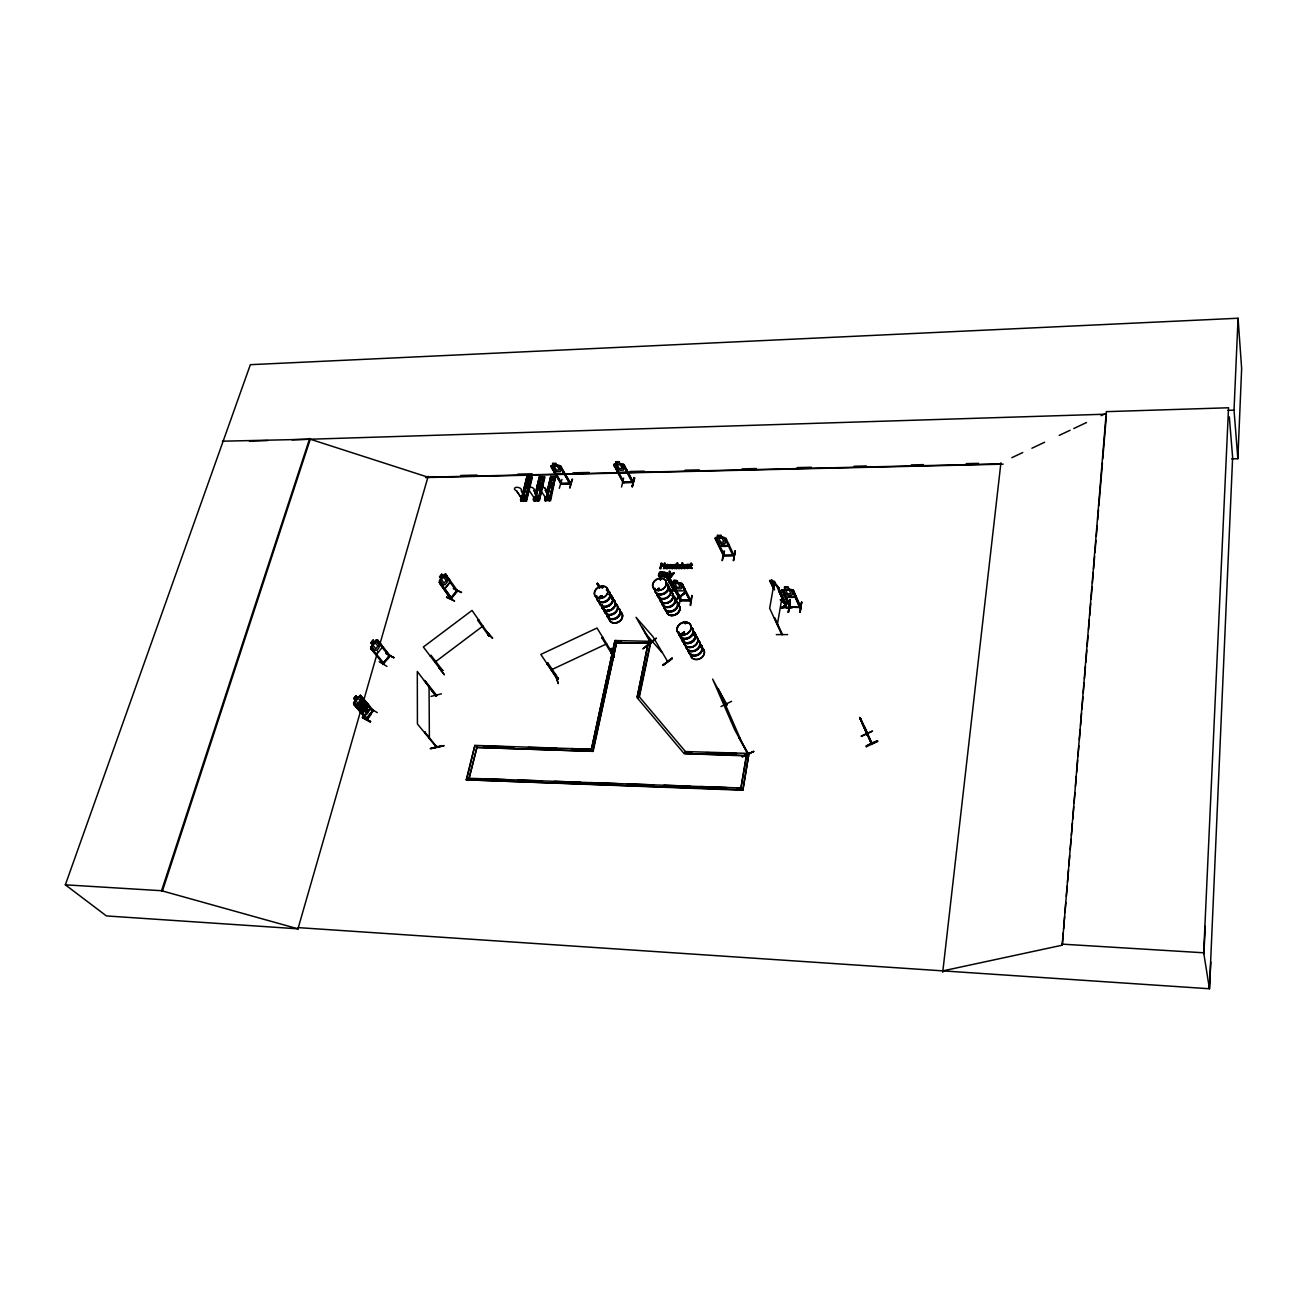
<?xml version="1.0" encoding="UTF-8"?>
<svg xmlns="http://www.w3.org/2000/svg" width="1307" height="1307" viewBox="0 0 1307 1307"><rect width="100%" height="100%" fill="white"/><g stroke="black" fill="none" stroke-linecap="round" stroke-linejoin="round"><path stroke-width="1.5" d="M771.571 580.128L778.041 586.647L780.508 593.492M618.832 472.235L616.643 470.357L618.766 472.399L626.641 472.219L626.625 470.014M626.641 472.219L626.739 470.03M1231.733 458.871L1237.86 458.724L1241.65 368.476L1238.056 318.238L250.356 364.686L65.35 884.823L106.406 915.929L298.094 928.836M1237.86 458.724L1234.02 410.153L1238.056 318.238M65.35 884.823L161.562 890.721L297.947 928.82L298.306 927.627L1209.449 988.762L1203.682 952.787L1228.531 407.768L1106.326 411.656L1062.248 945.19L942.87 970.872M678.023 566.209L678.905 564.885L681.11 564.967L677.941 565.278L679.673 567.99L677.696 567.63L679.82 567.222L677.957 566.16M1210.805 962.099L1209.449 988.762L1232.632 457.385L1229.332 416.884M1203.861 953.849L1205.315 926.385M668.481 564.853L666.08 565.996L668.481 566.323L666.995 564.902L665.394 567.222M682.156 633.356L682.499 634.287M682.336 633.225L683.888 633.438M685.701 623.439L684.639 623.292L685.701 623.651M685.75 623.178L684.835 622.982M526.084 498.196L525.561 497.346L526.59 498.392C519.582 496.807 524.76 499.944 522.473 497.771M658.826 588.248L659.12 589.408M657.797 588.624C661.75 586.778 657.535 592.447 657.813 588.738M661.277 579.23L660.166 579.753L661.162 578.985M660.672 579.769L660.672 578.887L660.264 579.72M657.535 589.359L658.058 589.539M534.922 498.571L535.641 498.441M535.984 497.787L535.151 498.817L536.001 497.755M546.391 498.31C547.862 495.043 545.918 500.973 547.241 497.346M547.061 498.964L546.555 498.163L547.029 499.013M600.763 597.315L600.763 596.335M600.027 597.822L600.926 596.613M602.315 586.81L602.2 587.84L602.968 586.941M602.641 586.941L602.2 587.84L603.001 587.464M599.407 596.809L599.374 597.675M1062.248 945.19L1063.277 932.986M1063.604 928.918L1064.633 916.697M1064.96 912.629L1065.809 902.467M1066.316 896.357L1067.166 886.179M1067.509 882.111L1068.522 869.907M1068.865 865.838L1069.714 855.66M1070.221 849.566L1071.07 839.388M1071.397 835.32L1072.426 823.116M1072.753 819.048L1073.782 806.844M1074.109 802.776L1074.958 792.597M1075.465 786.487L1076.314 776.325M1076.658 772.257L1077.671 760.037M1078.014 755.969L1078.863 745.807M1079.37 739.697L1080.219 729.518M1080.562 725.45L1081.575 713.246M1081.918 709.178L1082.931 696.974M1083.258 692.906L1084.107 682.728M1084.451 678.66L1085.464 666.456M1085.807 662.388L1086.82 650.183M1087.163 646.115L1088.012 635.937M1088.519 629.827L1089.368 619.665M1089.711 615.597L1090.724 603.377M1091.067 599.309L1092.08 587.104M1092.423 583.036L1093.256 572.858M1093.6 568.79L1094.612 556.586M1094.956 552.518L1095.969 540.314M1096.312 536.246L1097.161 526.067M1097.668 519.974L1098.517 509.795M1098.86 505.727L1102.422 463.005M1102.749 458.937L1106.31 416.198M688.528 565.653L687.923 567.875L686.24 567.385M551.864 485.714L550.231 486.956M549.643 486.024L550.084 487.037M676.274 590.829L674.102 588.803L676.225 590.895L684.623 590.797L684.786 588.902L681.846 583.526L678.023 582.677L676.944 580.651C669.919 578.38 677.369 584.213 671.978 582.693L671.226 583.428L680.506 600.91L691.093 600.828L681.976 583.379L671.978 582.693M684.623 590.797L684.819 588.803M538.304 486.269L538.745 487.266M361.827 698.755L356.746 705.502L357.497 708.198L364.914 715.256L370.093 708.427L369.358 705.682L360.356 695.226L353.756 702.414L353.609 703.983L367.038 719.438C370.763 716.497 373.312 709.358 372.577 710.207M525.643 486.531L526.329 487.625M361.516 713.05L368.1 704.277M358.624 709.668L358.706 708.051L365.208 700.862M358.722 709.587L358.87 708.116M747.751 753.927L747.196 752.473L748.307 753.665M725.826 703.542L726.578 705.11L712.625 679.117L734.583 729.486L747.963 754.074M726.594 704.032L726.529 705.028L726.496 703.934M669.69 568.529L669.658 566.862L672.272 566.127L670.05 564.591L672.746 565.032M942.723 972.261L1000.917 462.809M389.698 655.215L383.392 664.266L370.6 648.19L376.024 640.054M370.78 648.158L370.796 646.622M728.375 543.614L728.097 545.722C707.806 543.549 730.303 549.757 728.473 543.728M436.554 746.428L436.048 745.644M435.525 694.916L436.13 695.814M440.933 578.952L439.152 582.367M685.538 567.075L686.24 564.836A1.781 1.421 -27.2 0 1 687.302 564.346L688.119 564.33A1.764 1.405 -27.2 0 1 688.985 564.82L689.442 566.176M689.263 565.833L688.56 568.104A1.764 1.405 -27.2 0 1 687.498 568.594L685.374 567.124M665.982 566.486C673.595 565.964 662.012 567.385 667.975 567.646C670.475 567.467 665.786 570.26 665.345 567.597C664.332 565.31 668.269 562.892 669.184 565.702M689.965 567.646L689.884 564.395M658.581 575.064L659.741 572.548L662.682 572.025A2.287 1.813 -28.2 0 1 663.548 572.891M666.782 574.002L666.26 576.632L669.968 581.452M489.096 634.761L488.426 635.3M489.586 635.202L488.655 635.97L488.998 634.418M792.271 607.771L780.883 607.445L792.14 607.428M786.83 608.229L779.054 591.385L786.618 607.624M781.651 633.47L781.831 634.614L769.66 608.294L774.463 581.19L786.749 608.327M774.398 617.901L782.289 634.598L774.806 617.901M431.065 655.395L430.428 656.261L431.065 655.395L442.746 670.507L442.011 669.723L441.39 670.736M799.933 612.035L801.648 602.07L800.194 612.33M800.064 612.379L801.681 602.102M788.938 589.163L793.104 589.816L800.358 607.069M800.619 607.657L799.574 606.579M800.619 606.971L790.719 606.775M788.154 612.346L790.327 602.053L788.186 612.297M790.31 602.053L788.66 612.297M799.851 607.608L792.499 591.074L793.594 590.731L800.93 607.216L789.395 606.595M793.104 589.816L781.847 589.947L790.343 607.052M793.594 590.731L792.499 591.074M795.506 595.437L795.113 597.462L795.522 595.322M786.438 597.283L794.999 597.283L786.357 597.462L784.314 595.437M788.105 587.137L784.38 587.039L785.425 589.277L783.857 589.963L785.556 593.786L788.154 595.42L791.634 595.42L792.777 593.786L791.094 589.963L788.922 589.277L788.023 587.104L789.036 589.098M777.306 624.762L781.978 597.887M783.399 591.091L782.37 591.091L783.399 591.091L790.849 607.543M740.906 788.235L746.33 755.446L685.129 753.633L685.522 751.558L748.96 753.42L742.85 790.229L466.191 779.805L474.898 745.398L591.45 749.254L571.061 748.65M742.85 790.229L748.96 753.42M558.203 678.725L557.354 679.068L540.82 654.431L597.021 628.014L612.444 653.239C610.794 654.415 610.777 651.589 611.643 653.663L601.857 637.816L602.805 637.375L601.857 637.816M611.284 653.435L612.035 652.814M723.621 555.704C734.436 556.341 732.067 554.691 734.322 555.998L725.875 538.059L721.921 537.373L723.947 538.223L725.777 542.095L724.764 543.761L721.431 543.794L718.85 542.16L717.004 538.288L718.458 537.585L717.494 535.396M733.374 560.295L735.171 550.737L733.586 560.572M733.456 560.605L735.335 551.015M732.917 555.573L725.352 539.35L726.414 539.007L725.352 539.35M724.47 551.162L722.461 560.344M722.052 560.638L723.898 551.113M733.815 555.442L723.228 555.475M650.968 643.256L636.052 617.329L652.879 636.558L667.73 661.669L666.799 661.162M720.909 535.396L717.347 535.331L718.311 537.52L715.893 537.438L724.258 537.34M723.735 555.704L715.076 538.288L715.975 537.504M715.713 539.121L724.176 555.573M717.739 543.843L719.83 545.869M435.999 745.872L436.489 747.261L417.423 723.947L417.309 671.455L436.064 696.272L436.473 695.144L436.489 696.157L424.481 680.588L436.064 696.272L436.064 694.621M436.897 747.032L436.848 746.183L436.44 747.065M690.063 605.223L691.991 595.469L690.717 605.484M556.766 678.268L558.399 678.578L547.976 663.106L547.159 663.858L547.976 663.106M557.141 678.823L547.029 663.564M691.142 565.261L692.449 565.245L690.978 564.918L690.733 567.777L691.811 568.463L689.867 567.777M692.449 565.245L691.289 563.301L690.357 564.395M691.811 568.463L691.926 567.892M692.285 564.918L691.289 563.301M689.802 600.338L691.158 600.485L680.212 600.272M681.519 584.621L682.581 584.278L681.519 584.621L690.096 600.926L681.584 584.278M681.143 595.747L679.101 605.206M681.078 600.223L681.192 600.223M690.259 564.918L689.982 567.908L691.632 568.12M690.537 564.738L690.586 563.317M690.978 564.918L690.553 567.45L691.713 567.548M669.609 581.174L672.304 584.85L666.292 576.42L667.354 573.12M677.908 582.857L676.863 580.716L673.497 580.847L674.559 582.857L673.121 583.543L675.115 587.3L677.745 588.902L681.094 588.902L682.025 587.284L680.065 583.526L678.023 582.677M681.012 568.218L682.091 562.974C681.813 565.49 686.763 563.66 684.509 568.529C682.401 568.855 685.636 563.595 682.466 565.735L681.895 568.545L681.012 568.218L681.895 568.545M681.192 568.545L682.091 562.974M681.715 568.218L682.303 565.392L684.28 565.555M682.581 565.196L682.793 562.958M683.79 568.545L684.1 565.212M684.509 568.529L684.705 564.689M671.21 583.526L672.076 582.759M673.546 566.732L674.396 565.245A1.748 1.389 -27.6 0 1 675.392 564.755A2.026 1.617 -27.6 0 1 676.732 564.967L677.614 562.99L676.699 568.578C675.997 557.354 671.422 574.296 676.454 565.147M675.997 568.578L674.053 566.977M676.732 564.967L676.895 563.007M676.699 568.578L677.614 562.99M680.669 565.474C676.34 564.983 682.368 566.519 680.146 568.3A1.699 1.356 -27.5 0 1 679.248 568.627L677.516 568.349L677.483 567.303M668.661 568.382C669.674 566.356 666.701 569.574 666.015 567.287M669.07 566.797L669.004 565.359M670.132 565.572L670.05 564.591M668.171 576.959L669.788 571.355L668.874 576.959L664.789 572.188L672.027 584.801M668.874 576.959L669.788 571.355M672.827 565.081L672.468 568.594L669.707 568.284M671.945 567.679C671.716 563.562 668.04 569.607 671.945 567.679L671.994 566.29M672.092 565.784L669.772 566.274L669.331 568.006M672.468 568.594L672.566 564.689M663.515 568.643L665.312 563.627L664.397 563.301L664.168 565.604L661.293 565.866L660.198 568.659L661.081 563.317C663.417 563.301 660.264 567.81 661.832 563.317M664.168 565.604L664.397 563.301M637.228 696.925L648.223 642.75L637.228 696.925L639.352 696.974L651.017 641.329L614.96 640.544L590.993 751.28M664.266 568.643L665.149 563.301M666.929 573.969L665.149 574.149L664.56 576.975C659.741 572.254 670.311 570.604 667.158 576.959L666.684 573.512L664.462 572.858M663.842 576.975L664.642 573.201M636.934 696.468C642.766 695.602 634.14 700.323 639.058 696.5L650.723 640.855M664.56 576.975L664.969 573.822L667.174 573.169M660.198 568.659L661.081 563.317M660.95 568.659L661.293 565.866M592.823 750.888L616.61 642.472L593.133 751.345L476.434 747.441L593.133 751.345M591.859 747.343L614.535 642.456L650.608 643.256M441.439 693.837L431 696.386M634.385 477.856L632.261 486.825L634.156 477.561M632.294 486.743L634.81 477.856M631.885 482.103L632.686 482.005M632.392 482.185L631.902 481.58M632.163 486.514L634.107 477.561M623.602 478.101L621.56 487.005M623.978 482.283L631.951 481.793M624.109 482.708L615.319 465.602L614.323 465.945L615.319 465.602M623.439 465.717L624.436 465.374L623.439 465.717L632.229 482.577M616.806 464.001L615.581 461.73L618.963 461.649L620.024 463.854L623.815 464.41L633.225 482.512L623.194 482.724L613.686 464.769L616.692 463.838L615.499 464.737L617.558 468.641L620.106 470.259L623.243 470.193L624.043 468.478L622.001 464.573L619.959 463.92L618.865 461.812M549.593 500.173L550.067 496.889L550.688 497.934L545.722 498.081L545.656 500.777M554.871 476.63L548.924 500.679L554.805 476.532L555.655 476.761M550.704 476.467L546.783 493.458L550.704 476.467L555.638 476.303L549.61 500.663L555.279 476.777M545.493 497.019L545.15 500.516L550.639 500.614L555.638 476.303M545.689 498.473L549.348 498.343L545.444 490.239A3.611 1.928 13.8 0 0 543.728 487.331A3.611 1.928 13.8 0 0 539.023 487.478A3.611 1.928 13.8 0 0 540.739 490.386L546.032 498.424M544.937 500.81L545.771 497.117M545.558 500.777L550.917 478.738M545.15 500.532L552.322 476.875M547.208 498.441C550.361 501.104 544.725 500.63 545.101 497.019M534.024 500.499L534.106 497.232L534.024 500.499L538.19 500.385L538.272 497.101L539.301 498.147L534.351 498.294M537.634 500.875L543.598 476.908M540.804 489.864L538.157 500.859L544.316 476.565L539.236 500.81L544.954 476.973L539.399 476.712L535.478 493.082M541.686 486.188L543.451 478.868M538.549 500.859L544.464 476.875M534.661 498.637L529.302 490.615A3.611 1.928 14 0 1 527.571 487.707A3.611 1.928 14 0 1 532.259 487.576A3.611 1.928 14 0 1 533.991 490.484L537.945 498.555M540.543 477.006L534.579 500.989L533.142 499.666L533.73 497.232M535.2 494.798L539.399 476.712M535.739 495.01L539.644 477.055M540.951 477.153L534.481 500.973L540.526 479.114M535.249 500.957L540.412 479.13M530.773 479.293L525.463 501.087L530.887 479.277M526.803 477.48L520.872 501.251L526.786 477.006L531.671 476.843L525.888 501.087L524.793 501.104L530.642 477.333L531.916 477.153L526.117 500.94M526.509 501.055L532.325 477.267L526.786 477.006M560.589 483.459L570.898 483.492L560.507 466.958L569.934 483.966L561.455 468.609M572.009 479.228L569.803 488.115L572.515 479.277M372.528 711.449L360.242 697.023L360.846 696.223L360.52 697.17M521.885 501.235L520.431 499.911L521.036 497.477L521.934 498.31M526.525 501.038L525.349 499.764L525.479 500.614L521.33 500.744L521.411 497.461M522.947 495.288L527.391 477.48M523.29 495.271L527.146 479.424M521.787 501.202L528.338 477.447M527.799 479.408L522.457 501.202L527.897 479.391M523.143 498.67L524.156 500.663L523.029 498.457M525.055 500.973L530.119 479.31M524.924 501.104L530.838 477.071M372.413 711.318L366.074 718.85L367.136 718.147M366.548 719.422L373.198 710.567M516.559 490.877L521.967 498.882L516.559 490.877A3.611 1.911 14.2 0 1 514.795 487.968A3.611 1.911 14.2 0 1 519.451 487.838A3.611 1.911 14.2 0 1 521.215 490.729L525.251 498.784L521.575 498.931L522.653 500.695M559.331 488.328L561.896 479.473M561.7 483.443L560.899 483.067M561.798 483.606L569.607 483.312M556.929 465.488L555.834 463.25L552.518 463.43L553.858 465.57L552.6 466.305L554.805 470.144L557.386 471.762L560.442 471.68L561.16 469.997L558.971 466.142L557.027 465.325L560.703 466.076L563.872 473.673L556.194 473.853L554.037 471.745L556.21 473.755M559.151 465.276L551.472 465.553L553.727 465.406M561.406 466.926L560.425 467.269M552.436 467.465L551.538 467.481L561.961 484.096M466.55 780.246L474.898 745.398M469.082 778.4L476.81 747.816M450.621 598.965L457.417 590.895L456.813 591.744L445.605 575.962L446.471 575.358L445.605 575.962M457.091 590.258L456.486 591.597L456.764 590.111L457.483 590.813L445.654 574.198M456.208 591.205L450.245 598.443L451.193 597.871M389.11 656.539L382.951 663.727M689.197 566.29L688.397 567.761A1.764 1.405 -27.2 0 1 687.319 568.251L686.142 568.153M389.437 655.068C391.12 658.859 379.275 664.038 384.078 663.531L371.825 648.435L371.204 649.203L371.825 648.435M685.587 566.65L686.42 565.179A1.781 1.421 -27.2 0 1 687.482 564.673L688.299 564.673A1.764 1.405 -27.2 0 1 689.165 565.163L689.426 565.784M297.947 928.82L360.291 712.184M363.673 700.438L377.756 651.474M379.455 645.593L428.19 476.238M366.826 705.764L366.238 707.806L367.822 709.619M674.51 586.941L679.918 596.629L679.134 595.355M673.922 590.699L673.595 589.326M674.036 589.898L679.869 596.515M372.528 644.71L371.907 646.753L374.684 650.183L376.988 650.249L379.079 647.635L379.014 644.743L376.253 641.296L374.635 642.08L373.083 640.022L370.829 642.848L372.332 644.694M688.462 566.29L686.551 567.646M162.313 891.325L310.265 439.217L222.419 441.194M161.562 890.721L309.694 438.433M535.102 498.228L535.837 497.559L535.151 498.032M674.281 566.715L676.634 565.49M666.848 576.975L670.72 581.288M671.177 582.105L667.223 577.759M602.004 587.251L601.923 587.186M549.741 486.204L550.688 485.06L551.913 485.649M540.494 486.204L538.647 487.103M525.741 486.71L526.133 485.828M527.832 486.89L527.489 485.632M611.039 652.814L612.035 652.291L612.379 653.369M556.88 678.219L558.399 678.578L557.354 679.068M558.024 678.023L557.125 678.513M362.447 717.118L370.633 721.644L362.48 717.053M362.611 717.445L370.535 721.676M370.24 722.101L362.366 717.772M379.177 661.75L386.97 666.374M446.537 597.495L454.428 600.812M666.26 566.323L668.498 565.882M680.784 565.31L678.937 565.032L678.856 566.127M366.172 718.817L372.969 710.322M673.987 590.813L664.217 572.695M457.417 590.895L450.98 599.063L451.323 598.083M439.234 582.301L450.915 599.145L439.675 583.445L440.279 582.677L451.667 598.296M389.568 656.539L377.298 641.574L377.903 640.789L390.074 655.967L377.298 639.842M747.522 753.24L739.305 737.998L748.372 753.633M726.937 704.8L726.284 703.476M671.553 575.962L673.105 572.825L674.02 573.169L669.919 578.347L670.818 576.436L670.034 572.842L671.553 575.962L674.02 573.169M782.027 633.928L782.011 634.026M669.739 578.021L673.84 572.825M683.741 633.748L683.839 632.882M601.106 597.168L601.057 597.479A7.254 5.767 -30.5 0 1 602.429 596.351M669.919 578.347L670.997 576.763L670.034 572.842M538.566 485.779L538.549 487.119M538.5 486.188L540.248 485.534M525.839 486.449L527.587 485.812M363.673 709.946L365.731 707.218L363.019 703.934L360.944 706.662C365.715 708.835 362.039 714.553 362.627 707.218L359.36 707.054L362.742 706.254L363.183 701.99L363.558 706.025L366.564 706.401L363.46 706.989L363.689 710.028L365.862 707.25L362.889 703.901L360.846 706.646M367.855 705.78L366.319 707.855L367.953 709.587L365.764 712.511L364.179 710.534L362.578 711.416L359.735 708.1L359.621 705.225L361.68 702.48L364 702.447L366.957 705.796L367.071 708.672L364.996 711.384L362.676 711.433L359.833 708.116L360.438 706.074L356.01 701.009L358.085 698.281L362.431 703.297L364.13 702.48M377.282 712.642L369.75 708.002M357.415 708.28L356.55 705.453L361.745 698.575L364.032 699.49M365.208 702.807L359.931 709.636L365.208 702.807L364.359 699.997L365.094 702.823M353.74 698.608L355.961 695.667L357.563 697.677L359.196 696.811L362.039 700.16L362.153 703.052L360.095 705.78L357.775 705.829L354.9 702.48L355.488 700.421L353.74 698.608L356.043 695.716M354.23 704.979L355.112 704.326L354.23 704.979L366.94 719.471M360.944 701.614C356.354 709.146 360.993 697.415 362.513 703.346M370.093 708.427C364.49 722.902 360.16 709.815 353.707 703.918L353.756 702.414M461.306 592.61L453.251 588.411L461.616 592.316M444.184 674.657L438.76 667.371L444.331 674.608M393.832 657.813L386.186 653.533L393.619 657.47M443.008 576.305L445.801 574.116L450.049 582.17L444.935 588.624L442.91 587.562M440.279 582.677L439.675 583.445M383.555 662.78L388.816 656.163M441.75 574.247L439.479 576.975L441.047 578.919L440.41 580.945L442.975 584.556L445.164 584.703L447.19 582.138L447.19 579.23L444.658 575.619L443.106 576.354L441.75 574.247L443.04 576.142M439.675 576.991L441.733 574.41M370.91 642.897L373.165 640.071M680.065 599.897L681.143 599.897M666.243 575.113L680.293 599.831M550.966 466.338L551.554 465.619L550.851 466.321L561.013 484.129L570.849 483.851L569.623 482.937M613.816 464.786L614.486 463.952M527.979 477.3L526.982 477.333M521.199 501.087L525.757 501.071M556.292 476.712L550.95 476.794M550.835 476.679L551.783 476.647M533.893 500.859L538.713 500.581L537.7 499.535M442.207 670.181L441.57 671.014M442.616 670.72L442.142 669.723M546.228 500.63L551.636 476.924M549.855 500.63L549.103 499.339M523.127 498.081L522.457 499.519L523.078 498.392M383.327 662.731L384.144 663.319M436.489 746.624L424.71 731.936M789.983 599.897L782.125 608.212L790.049 599.946M776.766 585.226L770.477 580.831L772.502 582.187M780.508 599.586C781.586 600.027 788.284 604.422 785.18 603.899L778.057 587.023L786.259 604.079L780.687 600.011M778.792 587.546L777.779 587.3M772.47 586.451C778.694 597.25 762.226 565.784 773.907 589.392M772.388 582.056L771.457 579.981L775.035 583.984M770.869 581.795L774.626 589.931M367.218 718.523L354.834 704.163M372.854 711.596L372.021 711.024M682.368 632.931L683.692 632.474M683.953 633.83L682.515 634.156M608.212 609.781L607.33 610.091M551.456 486.841L551.815 485.485L550.231 485.501M527.554 486.956L526.492 487.478M540.101 487.07L540.461 485.714L539.334 485.305M789.526 606.513L790.523 606.595L789.64 606.546M789.82 607.151L800.75 607.559M681.339 600.844L670.377 579.981M623.063 481.777L623.766 481.76M781.847 589.947L785.442 589.163L784.527 587.104M555.279 674.347L558.285 683.594L555.377 674.657M667.501 579.654L673.726 586.32M669.151 578.233L670.867 580.929L664.479 572.695M669.952 582.579L667.093 578.102L668.792 580.798M671.014 584.572L673.187 586.729M664.626 574.247L664.364 572.923L670.36 579.442M672.288 658.516L662.959 665.361L672.255 658.45M662.812 665.083L671.945 658.009M662.943 665.345L672.141 658.32M642.276 627.18L651.409 642.881M651.017 643.191C670.867 625.236 627.311 661.522 649.236 643.959M492.69 638.077L486.531 631.379L492.069 638.143M477.708 620.319L478.705 619.943L477.708 620.319L488.802 635.856M442.338 670.36L441.848 671.177L442.648 670.573M673.399 586.026L673.219 584.85M670.295 579.393L673.824 586.239L668.71 580.863L673.481 586.14L673.154 584.768M670.23 591.826L674.886 588.46M670.475 592.055L674.984 588.656M670.573 592.202L675.066 588.787M684.149 593.068C656.408 614.568 703.264 578.985 675.082 599.848A7.156 5.751 -28.4 0 1 676.683 607.232A7.156 5.751 -28.4 0 1 668.351 611.137A7.156 5.751 -28.4 0 1 664.021 605.108M675.278 600.191L684.329 593.378M684.59 593.688L675.556 600.485M665.867 574.23L664.838 573.887L674.102 590.797M597.234 583.69L599.358 587.823M598.034 584.621L598.573 585.226M434.937 662.159L482.969 626.004M522.637 499.225L522.931 498.686M538.272 497.101L538.778 497.951L535.903 497.902M675.899 567.859L673.383 567.581M673.301 566.846L674.102 568.561L676.078 568.202M682.401 564.853L684.868 565.032M671.831 568.202L669.511 568.186M489.39 634.973C488.671 636.787 487.364 633.879 488.589 635.954M690.7 646.753L689.851 646.9M599.815 596.466L600.975 596.188M600.599 597.838L600.959 597.381A7.27 5.767 -30.5 0 1 602.298 596.123M608.359 610.32L607.543 610.467M671.765 567.336L670.001 567.63L672.157 566.634M488.916 634.483L489.455 635.414L472.023 610.434L423.354 646.998L441.799 671.275M557.239 678.758L558.285 678.268M612.28 652.912L611.055 653.173M718.18 688.544L726.953 704.947M720.941 706.548L731.626 701.336M1011.847 457.679L1022.777 452.532M1031.893 448.236L1044.636 442.24M1059.209 435.378L1070.139 430.248M1073.782 428.533L1086.525 422.52M1101.098 415.675L1104.742 413.96M742.49 756.247C776.881 741.085 718.997 767.781 753.633 751.394M551.195 669.87L606.693 643.828M866.77 733.047L859.614 717.494L861.705 721.611M860.022 718.017L861.476 721.186M860.218 718.556L860.643 719.438M861.852 722.706L863.274 725.532M863.437 725.352L862.538 723.098M863.421 725.222L862.506 723.049M864.384 726.97L863.535 725.156M864.809 726.986L871.932 743.503L867.456 734.028M861.182 736.021L872.521 731.07L861.395 736.429M865.986 745.872C890.443 736.772 869.547 741.968 866.378 746.738M866.361 746.689L877.618 741.51L877.226 740.677M539.742 487.07L538.876 487.184M600.37 597.381L599.407 596.972M658.842 589.62L657.748 589.669M668.481 568.055L666.113 568.251M361.435 713.001L362.807 712.527M376.057 640.152L377.429 639.76L381.399 644.727L381.905 647.488M444.478 574.459L445.752 574.23M431.114 748.143C470.422 740.252 405.186 754.547 441.782 745.791M431.294 748.405L442.011 746.019M610.794 648.648L612.264 652.079M570.767 483.917L560.638 465.995M670.213 564.934L672.517 564.885M723.523 555.099L724.372 555.132M600.321 597.92L599.243 597.168M682.957 633.928C685.244 633.568 681.078 633.748 682.924 634.026M249.392 441.129L267.657 440.557M292.016 439.789L1106.474 414.172M1227.943 410.349L1234.02 410.153M521.624 498.719L525.283 498.604M545.738 498.261L549.397 498.147L545.444 490.239M524.205 500.45L522.702 500.483L521.036 497.477M535.413 500.254L536.867 500.418L535.854 498.441M614.372 463.985L623.7 464.54M460.799 475.47L477.104 475.095M517.866 474.131L532.145 473.804M572.907 472.84L589.212 472.464M629.974 471.5L644.237 471.173M684.999 470.21L699.261 469.883M742.066 468.886L756.345 468.543M797.107 467.596L811.369 467.252M854.174 466.256L866.394 465.962M911.24 464.916L923.461 464.622M966.265 463.626L978.502 463.348M1000.803 463.854L427.928 477.169L310.265 439.217M425.527 477.561L1003.139 464.165M623.717 464.442L633.291 482.169L622.769 482.136M570.8 483.508L561.111 483.753L551.603 467.171M724.568 555.312L733.995 555.067M661.407 565.278L663.989 565.261M669.903 565.245L672.223 565.523M666.08 565.996L668.481 566.323M661.473 566.209L664.038 566.192M669.968 571.698L669.086 571.355M681.339 600.06L689.737 600.06M621.201 641.083L614.96 640.544M616.806 642.962L648.615 643.24M483.394 746.085L513.978 746.983M528.257 747.392L556.782 748.225M691.909 752.195L685.799 752.015L684.215 753.747L637.261 697.873M706.188 752.62L736.772 753.518M746.591 755.92L685.129 753.633M481.286 778.727L505.629 779.593M517.801 780.034L542.144 780.9M554.315 781.341L580.684 782.272M590.829 782.632L617.198 783.579M627.344 783.939L653.712 784.886M663.858 785.246L690.227 786.193M700.372 786.553L726.741 787.5M736.887 787.86L740.938 788.007L469.115 778.286M466.191 779.805L742.588 789.771M1061.921 944.128L1203.682 952.787M526.215 487.446L527.652 487.135L527.669 485.796M724.633 555.704L718.295 542.438M600.289 596.139L601.318 596.76M790.768 607.151L784.265 592.561M681.355 600.37L675.719 589.604M633.094 482.169L623.259 482.43L613.849 464.688M867.064 733.423L867.374 735.138L860.153 717.968M543.892 477.022L538.272 500.842M870.821 742.278L871.54 743.683L864.352 726.888M393.815 657.682L385.941 653.239M662.241 572.564L660.215 572.956L659.365 575.358M659.855 576.044L662.143 575.358L662.649 572.891M550.329 487.119L549.626 486.286M677.336 568.006L679.068 568.3A1.699 1.356 -27.5 0 0 679.983 567.973L680.588 566.764L678.676 565.784M357.824 708.819L360.029 709.554M361.745 698.706L363.967 699.604M370.698 648.239L374.684 653.173L376.857 653.99M789.363 606.987L790.604 607.641M444.462 574.361L439.348 580.798M449.461 579.311L449.951 582.17M450.049 582.17L444.935 588.624M454.542 601.187L446.684 596.727M360.356 695.226L373.475 710.714M357.497 697.464L355.961 695.667M364.163 710.698L362.823 712.625M377.903 640.789L377.298 641.574M374.684 653.173L376.841 654.121L382.085 647.52L381.317 644.694M659.038 576.371L662.355 576.06L663.482 573.005M688.691 565.996L687.057 565.392L686.322 567.516M679.493 596.874L673.628 589.294M665.214 574.002L664.789 572.188L674.412 590.568M771.359 580.079L774.022 582.007M775.198 584.752L772.731 582.955L774.447 586.794M780.23 599.864L785.883 604.373L777.959 586.598M597.985 584.981L597.397 583.232L600.419 587.546L597.038 583.69L599.603 588.052M665.966 568.431L665.23 567.271M784.331 595.322L786.357 597.462M774.888 584.066L776.538 585.732M686.028 568.333L685.358 566.748M667.73 578.086L669.674 580.177M669.723 581.844L671.667 583.919M672.206 585.209L671.308 584.539M665.688 573.806L666.554 574.476M668.236 578.887L670.148 580.978M659.774 576.224C658.499 566.781 666.701 578.674 659.251 575.374M645.266 633.34L661.946 652.454M597.397 583.445L599.488 586.157M360.242 697.023L362.692 699.915M366.385 704.244L372.74 711.694M639.058 696.5L686.061 752.326L685.522 751.558M686.551 567.875L686.681 565.212L688.658 565.751M867.031 734.55L866.623 733.505L871.426 743.667M866.606 733.766L867.26 735.106M871.393 743.503L860.61 718.376M468.609 780.312L477.284 745.905M424.857 680.506L436.538 695.308M723.621 556.079L715.109 538.19M440.541 582.824L451.585 598.312M535.364 500.467L534.351 498.473L537.994 498.359L533.991 490.484M538.549 480.943L543.353 480.568M597.495 583.363L598.671 585.373M537.978 483.345L542.764 482.986M549.675 496.889L550.182 497.738M538.941 479.326L543.728 478.966M646.312 646.197L655.215 638.911M552.698 463.397L553.874 465.472M555.361 472.121L562.043 484.031M740.563 790.147L746.967 753.812M664.724 574.165L667.567 579.704M670.687 579.753L673.17 583.968M860.447 719.209L861.166 720.467M859.81 717.804L866.9 732.982M861.999 722.836L863.437 725.957M771.457 579.981L773.123 585.83M781.88 589.833L789.608 607.526M739.697 737.818L739.697 738.863L739.305 737.998M792.565 590.731L799.835 607.657M721.121 694.85L742.948 744.843M859.728 717.429L867.162 734.991M787.647 634.598L776.342 634.614M673.121 584.932L673.481 586.14M658.418 575.26C659.431 579.36 665.361 575.717 663.368 572.564A2.287 1.813 -28.2 0 0 662.502 571.698L659.561 572.205L658.597 575.586M670.801 572.842L671.373 575.635M425.085 731.855L425.102 732.753M673.481 567.581L674.216 564.918A1.748 1.389 -27.6 0 1 675.213 564.412A2.026 1.617 -27.6 0 1 676.569 564.624M429.055 686.404L429.382 738.504M693.282 631.428A7.466 6.078 -28.4 0 1 694.867 639.205A7.466 6.078 -28.4 0 1 686.175 643.273A7.466 6.078 -28.4 0 1 681.601 636.901M682.172 635.235A7.466 6.078 -28.4 0 1 683.185 633.699M695.357 635.447A7.352 5.996 -28.4 0 1 696.909 643.126A7.352 5.996 -28.4 0 1 688.348 647.145A7.352 5.996 -28.4 0 1 683.839 640.838M693.903 634.99A7.352 5.996 -28.4 0 1 697.53 642.26A7.352 5.996 -28.4 0 1 689.034 647.406A7.352 5.996 -28.4 0 1 683.953 641.034M690.913 626.968A7.499 6.094 -28.4 0 1 689.557 637.653A7.499 6.094 -28.4 0 1 679.085 634.124M690.978 627.295A7.385 6.012 -28.4 0 1 689.655 637.849A7.385 6.012 -28.4 0 1 679.33 634.369M693.167 631.199A7.466 6.078 -28.4 0 1 694.736 638.976A7.466 6.078 -28.4 0 1 686.044 643.044A7.466 6.078 -28.4 0 1 681.486 636.672M682.058 635.006A7.466 6.078 -28.4 0 1 684.46 632.147M690.782 626.739A7.499 6.094 -28.4 0 1 689.426 637.424A7.499 6.094 -28.4 0 1 678.954 633.895M690.586 626.559A7.385 6.012 -28.4 0 1 692.138 634.254A7.385 6.012 -28.4 0 1 683.528 638.273A7.385 6.012 -28.4 0 1 679.019 631.967M700.062 644.269A7.287 5.963 -28.4 0 1 701.614 651.915A7.287 5.963 -28.4 0 1 693.135 655.885A7.287 5.963 -28.4 0 1 688.658 649.612M699.98 643.943A7.385 6.061 -28.4 0 1 698.673 654.546A7.385 6.061 -28.4 0 1 688.332 651.017M700.47 647.259A7.27 5.98 -28.3 0 1 704.081 654.48A7.27 5.98 -28.3 0 1 695.683 659.578A7.27 5.98 -28.3 0 1 690.619 653.222L690.488 653.19A7.27 5.98 -28.3 0 0 695.014 659.349A7.27 5.98 -28.3 0 0 703.493 655.395A7.27 5.98 -28.3 0 0 701.924 647.749M694.001 635.235A7.319 5.98 -28.4 0 1 697.628 642.472A7.319 5.98 -28.4 0 1 689.165 647.586A7.319 5.98 -28.4 0 1 684.084 641.247M697.644 639.58A7.417 6.061 -28.4 0 1 696.337 650.2A7.417 6.061 -28.4 0 1 685.946 646.671M699.67 643.55A7.287 5.98 -28.4 0 1 698.379 654.006A7.287 5.98 -28.4 0 1 688.168 650.51M697.726 639.907A7.319 5.98 -28.4 0 1 696.419 650.396A7.319 5.98 -28.4 0 1 686.191 646.9M699.866 643.73A7.385 6.061 -28.4 0 1 698.559 654.333A7.385 6.061 -28.4 0 1 688.201 650.788M697.334 639.172A7.319 5.98 -28.4 0 1 696.027 649.661A7.319 5.98 -28.4 0 1 685.783 646.181M668.727 587.529A7.319 5.849 -28.5 0 1 667.322 597.854A7.319 5.849 -28.5 0 1 657.16 594.522M669.233 590.862A7.221 5.783 -28.5 0 1 672.729 597.854A7.221 5.783 -28.5 0 1 664.381 602.903A7.221 5.783 -28.5 0 1 659.463 596.776M669.331 591.058A7.205 5.783 -28.4 0 1 673.007 597.511A7.205 5.783 -28.4 0 1 665.671 603.099A7.205 5.783 -28.4 0 1 659.463 598.557M666.292 583.004A7.352 5.865 -28.5 0 1 667.779 590.535A7.352 5.865 -28.5 0 1 659.218 594.554A7.352 5.865 -28.5 0 1 654.807 588.411M668.4 587.121A7.221 5.783 -28.5 0 1 667.011 597.299A7.221 5.783 -28.5 0 1 656.98 594.015M667.583 584.311A7.254 5.783 -28.5 0 1 663.286 594.358A7.254 5.783 -28.5 0 1 655.036 588.673M668.596 587.3A7.319 5.865 -28.5 0 1 667.207 597.626A7.319 5.865 -28.5 0 1 657.029 594.293M666.162 582.775A7.352 5.865 -28.5 0 1 667.648 590.307A7.352 5.865 -28.5 0 1 659.104 594.326A7.352 5.865 -28.5 0 1 654.676 588.183M665.966 582.579A7.254 5.783 -28.5 0 1 664.577 592.79A7.254 5.783 -28.5 0 1 654.513 589.506M676.814 601.563A7.156 5.751 -28.4 0 1 672.582 611.513A7.156 5.751 -28.4 0 1 664.43 605.844M676.748 601.253A7.254 5.832 -28.4 0 1 672.468 611.333A7.254 5.832 -28.4 0 1 664.201 605.598M677.516 604.128A7.139 5.751 -28.4 0 1 676.193 614.257A7.09 5.718 -28.4 0 1 666.374 611.088A7.139 5.751 -28.4 0 0 676.274 614.404A7.139 5.751 -28.4 0 0 677.598 604.275A7.09 5.718 -28.4 0 1 676.242 614.372A7.139 5.751 -28.4 0 1 666.243 610.957M671.03 592.055A7.189 5.751 -28.4 0 1 672.484 599.439A7.189 5.751 -28.4 0 1 664.119 603.36A7.189 5.751 -28.4 0 1 659.79 597.348M670.916 591.81A7.205 5.783 -28.4 0 1 669.56 602.004A7.205 5.783 -28.4 0 1 659.545 598.704M673.154 595.829A7.27 5.832 -28.4 0 1 674.641 603.311A7.27 5.832 -28.4 0 1 666.178 607.298A7.27 5.832 -28.4 0 1 661.783 601.171M671.733 595.551A7.172 5.751 -28.4 0 1 675.213 602.511A7.172 5.751 -28.4 0 1 666.913 607.543A7.172 5.751 -28.4 0 1 662.012 601.432M675.409 600.044A7.254 5.832 -28.4 0 1 676.895 607.51A7.254 5.832 -28.4 0 1 668.465 611.48A7.254 5.832 -28.4 0 1 664.07 605.37M673.04 595.6A7.27 5.832 -28.4 0 1 674.51 603.082A7.27 5.832 -28.4 0 1 666.047 607.069A7.27 5.832 -28.4 0 1 661.652 600.942M672.844 595.42A7.172 5.767 -28.4 0 1 674.298 602.805A7.172 5.767 -28.4 0 1 665.949 606.726A7.172 5.767 -28.4 0 1 661.603 600.697M677.434 604.079A7.09 5.702 -28.4 0 1 676.111 614.11A7.09 5.702 -28.4 0 1 666.243 610.843M540.69 490.566A3.611 1.928 13.8 0 1 538.974 487.658A3.611 1.928 13.8 0 1 543.679 487.511A3.611 1.928 13.8 0 1 545.395 490.435M609.307 594.767A7.254 5.767 -30.5 0 1 612.836 601.269A7.254 5.767 -30.5 0 1 605.419 606.889A7.254 5.767 -30.5 0 1 599.325 602.315M602.102 607.722A7.156 5.685 -30.5 0 0 613.016 608.409A7.156 5.685 -30.5 0 0 611.594 598.802A7.156 5.685 -30.5 0 1 614.911 605.795A7.156 5.685 -30.5 0 1 606.644 610.81A7.156 5.685 -30.5 0 1 601.923 604.7L601.873 604.667A7.156 5.685 -30.5 0 0 601.775 606.252M610.892 595.714A7.156 5.685 -30.5 0 1 609.34 605.827A7.156 5.685 -30.5 0 1 599.57 602.543M612.983 599.26A7.156 5.685 -30.5 0 1 614.274 606.628A7.156 5.685 -30.5 0 1 605.958 610.532A7.156 5.685 -30.5 0 1 601.808 604.52M606.693 590.29A7.287 5.767 -30.5 0 1 610.238 596.825A7.287 5.767 -30.5 0 1 602.788 602.462A7.287 5.767 -30.5 0 1 596.678 597.871M608.98 594.358A7.172 5.685 -30.5 0 1 612.264 601.302A7.172 5.685 -30.5 0 1 603.981 606.317A7.172 5.685 -30.5 0 1 599.26 600.223M599.848 598.655A7.172 5.685 -30.5 0 1 602.184 595.927M606.807 590.633A7.189 5.685 -30.5 0 1 610.287 597.07A7.189 5.685 -30.5 0 1 602.952 602.625A7.189 5.685 -30.5 0 1 596.923 598.116M609.176 594.538A7.27 5.767 -30.5 0 1 612.705 601.04A7.27 5.767 -30.5 0 1 605.288 606.66A7.27 5.767 -30.5 0 1 599.194 602.086M606.562 590.061A7.287 5.767 -30.5 0 1 609.895 597.136A7.287 5.767 -30.5 0 1 601.465 602.233A7.287 5.767 -30.5 0 1 596.678 596.041M606.366 589.882A7.189 5.685 -30.5 0 1 609.666 596.858A7.189 5.685 -30.5 0 1 601.334 601.89A7.189 5.685 -30.5 0 1 596.613 595.78M619.306 608.899A7.189 5.734 -30.5 0 1 614.927 618.93A7.189 5.734 -30.5 0 1 606.905 613.212M620.368 611.888A7.074 5.653 -30.5 0 1 621.658 619.208A7.074 5.653 -30.5 0 1 613.44 623.08A7.074 5.653 -30.5 0 1 609.307 617.084M609.209 616.937A7.09 5.653 -30.5 0 0 613.342 622.933A7.09 5.653 -30.5 0 0 621.577 619.061A7.09 5.653 -30.5 0 0 620.27 611.725A7.041 5.62 -30.5 0 1 621.478 618.946A7.041 5.62 -30.5 0 1 613.293 622.785A7.041 5.62 -30.5 0 1 609.193 616.822M611.823 599.227A7.123 5.653 -30.5 0 1 615.303 605.631A7.123 5.653 -30.5 0 1 608.016 611.137A7.123 5.653 -30.5 0 1 602.037 606.644M615.45 603.328A7.221 5.751 -30.5 0 1 616.757 610.777A7.221 5.751 -30.5 0 1 608.376 614.715A7.221 5.751 -30.5 0 1 604.177 608.621M617.803 607.526A7.09 5.653 -30.5 0 1 616.283 617.59A7.09 5.653 -30.5 0 1 606.595 614.306M615.662 603.883A7.107 5.669 -30.5 0 1 614.143 613.963A7.107 5.669 -30.5 0 1 604.422 610.679M618.015 607.706A7.189 5.734 -30.5 0 1 619.322 615.14A7.189 5.734 -30.5 0 1 610.973 619.061A7.189 5.734 -30.5 0 1 606.775 612.983M615.238 603.148A7.123 5.669 -30.5 0 1 616.528 610.483A7.123 5.669 -30.5 0 1 608.261 614.388A7.123 5.669 -30.5 0 1 604.128 608.376M619.387 609.209A7.09 5.653 -30.5 0 1 616.724 618.309A7.09 5.653 -30.5 0 1 607.363 616.496M607.02 615.025A7.09 5.653 -30.5 0 1 607.151 613.457M671.88 584.311L672.876 584.294L671.88 584.311M551.864 478.721L547.845 495.255L551.881 478.705M366.63 709.178L365.813 711.514L366.63 709.178M355.912 696.664L355.096 699.033L355.912 696.664M360.879 702.349L360.046 704.702L360.879 702.349M442.044 575.832L440.737 577.498L442.044 575.832M443.563 576.991L441.505 579.573L444.07 583.167L446.112 580.602L443.563 576.991M375.125 642.701L373.034 645.331L375.812 648.778L377.903 646.148L375.125 642.701M373.018 641.002L372.168 643.322L373.018 641.002M790.147 600.174L782.125 608.212L790.18 600.207M611.3 648.468L614.257 657.339L611.268 648.435M531.083 479.244L526.198 479.408L531.083 479.244M555.067 478.705L550.133 478.868L555.067 478.705M530.691 480.845L525.806 481.009L530.691 480.845M554.691 480.322L549.757 480.47L554.691 480.322M530.103 483.247L525.218 483.41L530.103 483.247M554.119 482.724L549.169 482.887L554.119 482.724M529.58 485.387L524.679 485.534L529.58 485.387M542.242 485.126L537.324 485.273L542.242 485.126M553.596 484.881L548.662 485.028L553.596 484.881M528.992 487.805L524.091 487.952L528.992 487.805M541.67 487.544L536.736 487.691L541.67 487.544M553.024 487.299L548.074 487.446L553.024 487.299M555.393 463.773L553.416 463.822L555.393 463.773M618.472 462.188L616.447 462.237L618.472 462.188M557.321 466.174L554.25 466.256L556.455 470.112L559.51 470.03L557.321 466.174M620.319 464.622L617.182 464.704L619.224 468.609L622.361 468.527L620.319 464.622M720.402 535.821L718.229 535.837L720.402 535.821M722.15 538.239L718.801 538.272L720.647 542.144L723.98 542.111L722.15 538.239M676.422 581.174L674.265 581.174L676.422 581.174M678.268 583.526L674.918 583.543L676.912 587.3L680.244 587.284L678.268 583.526M787.533 587.562L785.278 587.562L787.533 587.562M789.216 589.963L785.736 589.963L787.435 593.786L790.915 593.786L789.216 589.963M773.679 582.04L772.078 580.88L773.679 582.04M721.905 537.471L720.941 535.282L721.823 537.553M682.777 634.794A7.434 6.029 -28.4 0 0 690.766 625.269A7.434 6.029 -28.4 0 0 678.594 625.22A7.434 6.029 -28.4 0 0 682.777 634.794M692.04 642.26A7.352 5.996 -28.4 0 0 693.347 631.771A7.368 5.996 -28.4 0 1 692.04 642.276A7.368 5.996 -28.4 0 1 681.748 638.796A7.352 5.996 -28.4 0 0 692.04 642.26M682.924 635.006A7.401 6.012 -28.4 0 0 690.864 625.514A7.401 6.012 -28.4 0 0 678.741 625.465A7.401 6.012 -28.4 0 0 682.924 635.006M682.793 634.81A7.434 6.029 -28.4 0 0 690.766 625.285A7.434 6.029 -28.4 0 0 678.611 625.236A7.434 6.029 -28.4 0 0 682.793 634.81M694.507 638.682A7.352 5.996 -28.4 0 0 692.955 631.02A7.368 5.996 -28.4 0 1 694.523 638.698A7.368 5.996 -28.4 0 1 685.946 642.701A7.368 5.996 -28.4 0 1 681.437 636.411A7.352 5.996 -28.4 0 0 685.946 642.701A7.352 5.996 -28.4 0 0 694.507 638.682M684.378 631.967A7.352 5.996 -28.4 0 0 682.009 634.777A7.368 5.996 -28.4 0 1 684.362 631.951M658.189 590.437A7.287 5.8 -28.5 0 0 666.047 581.158A7.287 5.8 -28.5 0 0 654.17 581.207A7.287 5.8 -28.5 0 0 658.189 590.437M658.32 590.65A7.254 5.783 -28.5 0 0 666.145 581.403A7.254 5.783 -28.5 0 0 654.317 581.452A7.254 5.783 -28.5 0 0 658.32 590.65M599.717 598.181A7.221 5.702 -30.5 0 0 607.608 588.967A7.221 5.702 -30.5 0 0 595.959 589A7.221 5.702 -30.5 0 0 599.717 598.181M599.946 598.524A7.189 5.685 -30.5 0 0 607.804 589.359A7.189 5.685 -30.5 0 0 596.204 589.375A7.189 5.685 -30.5 0 0 599.946 598.524"/></g></svg>
